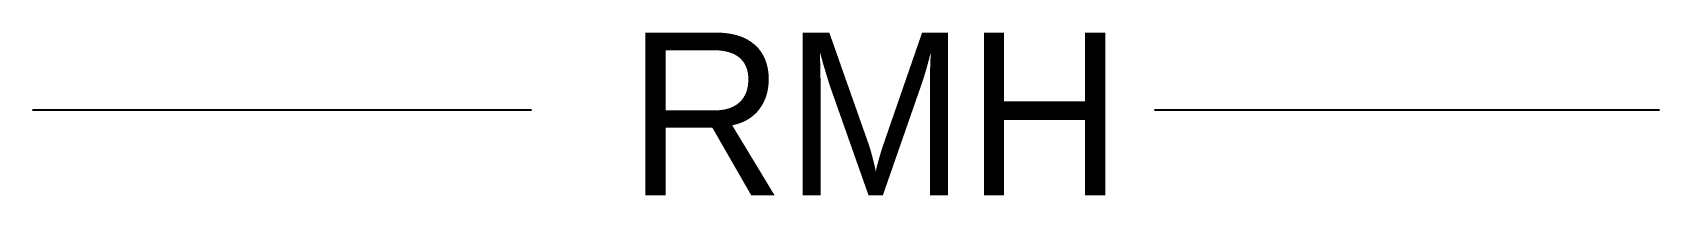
# Model space of a CAD drawing. Header units: metres. Extents: x -64732 to -61888, y -113377 to -113093.
import ezdxf

# ---------------------------------------------------------------- set-up
doc = ezdxf.new("R2010")
doc.units = ezdxf.units.M
doc.layers.add('G', color=3, linetype='Continuous')
doc.layers.add('R', color=3, linetype='Continuous')

msp = doc.modelspace()

# ---------------------------------------------------------------- linework, layer by layer
at = {"layer": 'G'}
for p, q in [((-64732.47, -113227.26), (-63859.78, -113227.26)), ((-62770.72, -113227.26), (-61887.91, -113227.26))]:
    msp.add_line(p, q, dxfattribs=at)

# ---------------------------------------------------------------- texts
at = {"layer": 'R'}
msp.add_text('RMH', height=284.46, dxfattribs=at).set_placement((-63691.96, -113376.97))

doc.saveas('drawing.dxf')
